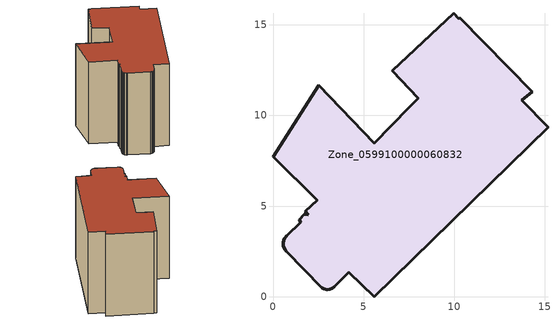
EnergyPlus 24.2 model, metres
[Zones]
Zone_0599100000060832
 floor ground (C_G): 13.73,10.84 15.18,9.36 5.58,0 4.18,1.34 3.39,0.55 3.28,0.46 3.14,0.41 3,0.39 2.81,0.43 2.68,0.5 0.73,2.49 0.66,2.58 0.57,2.77 0.56,2.88 0.56,2.99 0.62,3.2 0.75,3.37 1.52,4.1 1.45,4.24 1.74,4.53 1.96,4.51 1.77,4.71 2.44,5.33 0,7.73 2.51,11.68 5.59,8.47 7.5,10.43 8.03,10.94 6.59,12.47 9.98,15.63 10.24,15.33 10.32,15.41 14.3,11.32 z0
 wall outside (C_F): 0.56,2.99 0.56,2.88 0.57,2.77 0.66,2.58 0.73,2.49 2.68,0.5 2.81,0.43 3,0.39 3.14,0.41 3.28,0.46 3.39,0.55 4.18,1.34 5.58,0 15.18,9.36 13.73,10.84 14.3,11.32 10.32,15.41 10.24,15.33 9.98,15.63 6.59,12.47 8.03,10.94 7.5,10.43 5.59,8.47 2.51,11.68 0,7.73 2.44,5.33 1.77,4.71 1.96,4.51 1.74,4.53 1.45,4.24 1.52,4.1 0.75,3.37 0.62,3.2 0.56,2.99 z0:11.15
 roof outside (C_R): 10.32,15.41 10.24,15.33 9.98,15.63 6.59,12.47 8.03,10.94 7.5,10.43 5.59,8.47 2.51,11.68 0,7.73 2.44,5.33 1.77,4.71 1.96,4.51 1.74,4.53 1.45,4.24 1.52,4.1 0.75,3.37 0.62,3.2 0.56,2.99 0.56,2.88 0.57,2.77 0.66,2.58 0.73,2.49 2.68,0.5 2.81,0.43 3,0.39 3.14,0.41 3.28,0.46 3.39,0.55 4.18,1.34 5.58,0 15.18,9.36 13.73,10.84 14.3,11.32 z11.15
[BUILDING]
Pand.0599100000060832: North Axis=0; Terrain=City; Loads Convergence Tolerance Value=0.04; Temperature Convergence Tolerance Value=0.4; Solar Distribution=FullExterior; Maximum Number of Warmup Days=25; Minimum Number of Warmup Days=1
[Site:Location]
Rotterdam.The.Hague.AP_ZH_NLD Design_Conditions: Latitude=51.96; Longitude=4.45; Time Zone=1; Elevation=-4.5
[SITE:GROUNDTEMPERATURE:BUILDINGSURFACE]
18, 18, 18, 18, 18, 18, 18, 18, 18, 18, 18, 18
[MATERIAL] Thermal Absorptance=0.9; Solar Absorptance=0.7; Visible Absorptance=0.7
Name | Roughness | Thickness | Conductivity | Density | Specific Heat
G.TC.1946 | MediumSmooth | 0.15 | 1 | 540 | 1210
F.TC.1946 | Rough | 0.3 | 0.857143 | 1920 | 840
R.TC.1946 | MediumRough | 0.2 | 0.909091 | 1500 | 1000
[CONSTRUCTION]
C_G: G.TC.1946
C_F: F.TC.1946
C_R: R.TC.1946
[ZONE]
Zone_0599100000060832: Type=1; Multiplier=1; Ceiling Height=Autocalculate; Volume=Autocalculate; Floor Area=autocalculate; Part of Total Floor Area=Yes
[ZONEINFILTRATION:DESIGNFLOWRATE]
Infil_Zone_0599100000060832: Zone or ZoneList or Space or SpaceList=Zone_0599100000060832; Schedule=AlwaysOn; Design Flow Rate Calculation Method=Flow/Area; Flow Rate per Floor Area=0.003; Constant Term Coefficient=1; Temperature Term Coefficient=0; Velocity Term Coefficient=0; Velocity Squared Term Coefficient=0
[HVACTEMPLATE:ZONE:IDEALLOADSAIRSYSTEM]
Zone_0599100000060832: Maximum Heating Supply Air Temperature=50; Minimum Cooling Supply Air Temperature=13; Maximum Heating Supply Air Humidity Ratio=0.0156; Minimum Cooling Supply Air Humidity Ratio=0.0077; Heating Limit=NoLimit; Cooling Limit=NoLimit; Dehumidification Control Type=ConstantSensibleHeatRatio; Cooling Sensible Heat Ratio=0.7; Dehumidification Setpoint=60; Humidification Control Type=None; Humidification Setpoint=30; Outdoor Air Method=None; Outdoor Air Flow Rate per Person=0.00944; Outdoor Air Flow Rate per Zone Floor Area=0; Outdoor Air Flow Rate per Zone=0; Demand Controlled Ventilation Type=None; Outdoor Air Economizer Type=NoEconomizer; Heat Recovery Type=None; Sensible Heat Recovery Effectiveness=0.7; Latent Heat Recovery Effectiveness=0.65
[ZONECONTROL:THERMOSTAT]
ThermostatControl_Zone_0599100000060832: Zone or ZoneList=Zone_0599100000060832; Control Type Schedule=DualSetpointControlType; Control 1=Thermostat_Zone_0599100000060832; Temperature Difference Between Cutout And Setpoint=0
[THERMOSTATSETPOINT:DUALSETPOINT]
Thermostat_Zone_0599100000060832: Heating Setpoint Temperature Schedule=HeatingSetpoint_Zone_0599100000060832; Cooling Setpoint Temperature Schedule=CoolingSetpoint_Zone_0599100000060832
[SCHEDULE:COMPACT]
HeatingSetpoint_Zone_0599100000060832: Through: 12/31, For: AllDays, Until: 24:00, 21
CoolingSetpoint_Zone_0599100000060832: Through: 12/31, For: AllDays, Until: 24:00, 24
DualSetpointControlType: Through: 12/31, For: AllDays, Until: 24:00, 4
AlwaysOn: Through: 12/31, For: AllDays, Until: 24:00, 1
